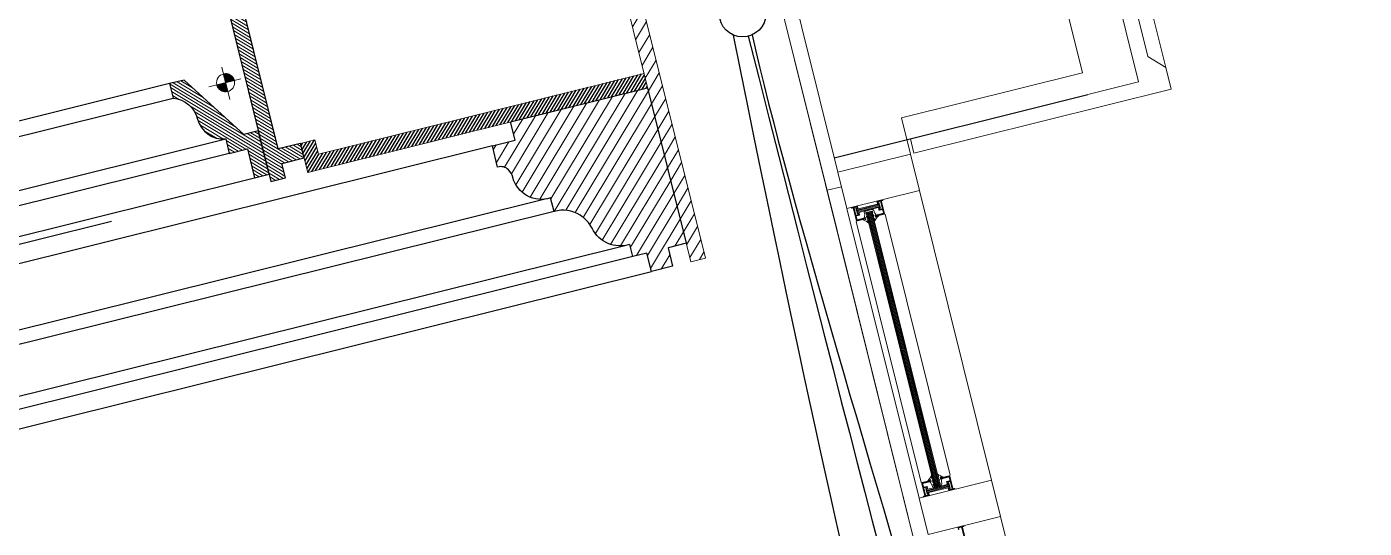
# Model space of a CAD drawing. Header units: inches. Extents: x 122939 to 389145, y 29603 to 574065.
# Drawn here: x 328518 to 330309, y 505718 to 506390 of the extents above; entities that cross this region are included whole.
import ezdxf

# ---------------------------------------------------------------- set-up
doc = ezdxf.new("R2010")
doc.units = ezdxf.units.IN
doc.header["$MEASUREMENT"] = 0
for name, color, linetype, lineweight in [('1st floor$0$A-FLOR-HRAL', 4, 'Continuous', 18), ('A-FLOR-SLAB', 7, 'Continuous', 40), ('A-FLOR-TIL1', 6, 'Continuous', 18), ('A-GLAZ', 134, 'Continuous', 18), ('A-RNDR-ALUM', 1, 'Continuous', 9), ('A-RNDR-CONC', 2, 'Continuous', 18), ('A-RNDR-PLST', 1, 'Continuous', 9), ('A-RNDR-PT36', 253, 'Continuous', 20), ('A-WALL-STON', 4, 'Continuous', 18), ('GRC', 41, 'Continuous', 0), ('GRC Hatch', 253, 'Continuous', 0)]:
    doc.layers.add(name, color=color, linetype=linetype, lineweight=lineweight)
for name, color, linetype in [('8', 8, 'Continuous'), ('A-WALL', 7, 'Continuous'), ('gypsum', 31, 'Continuous')]:
    doc.layers.add(name, color=color, linetype=linetype)

# ---------------------------------------------------------------- blocks, each defined once
blk = doc.blocks.new('half')
at = {"layer": 'GRC Hatch', "lineweight": 0, "ltscale": 5}
h = blk.add_hatch(dxfattribs=at)
h.set_pattern_fill('ANSI31', color=256, scale=30.00000000000001)
h.set_pattern_definition([(135, (111029.2882307031, -5.820766091346741e-11), (2.651650429449549, 2.651650429449553), [])])
h.paths.add_polyline_path([(60616.9776558344, 11176.45348227199), (60616.9776558344, 11196.45348227205), (60586.21424482542, 11196.45348227193), (60586.21424482542, 11466.45348227205), (60566.21424482536, 11466.45348227205), (60566.21424482542, 11156.45348227205), (60586.21424482536, 11156.45348227193), (60586.21424482542, 11176.45348227205)])
edge = h.paths.add_edge_path()
edge.add_line((60466.21424482542, 11316.45348227199), (60466.21424482542, 11296.45348227199))
edge.add_arc((60453.69515682996, 11261.08270513627), 37.52092002368126, 0.5661990946921946, 70.50915648577922, ccw=False)
edge.add_arc((60527.02056506777, 11261.7874710543), 35.80787787709507, 180.5344194091436, 260.6681698821923)
edge.add_line((60521.21424482536, 11226.45348227135), (60521.21424482531, 11206.45348227193))
edge.add_line((60521.21424482547, 11206.45348227205), (60546.2142448255, 11206.45348227205))
edge.add_line((60546.21424482542, 11206.45348227205), (60546.21424482542, 11166.45348227228))
edge.add_line((60546.21424482536, 11166.45348227216), (60566.21424482536, 11166.45348227192))
edge.add_line((60566.21424482536, 11166.45348227193), (60566.21424482536, 11226.45348227112))
edge.add_line((60566.21424482547, 11226.45348227123), (60546.21424482547, 11226.45348227146))
edge.add_line((60546.21424482542, 11226.45348227135), (60486.21424482542, 11316.4534822717))
edge.add_line((60486.2142448253, 11316.45348227181), (60466.2142448253, 11316.45348227205))
at = {"layer": 'gypsum', "ltscale": 5, "elevation": 1.2598110122e-06}
blk.add_lwpolyline([(60616.9776558344, 11176.45348227199), (60616.9776558344, 11196.45348227205), (60586.21424482542, 11196.45348227193), (60586.21424482542, 11466.45348227205), (60566.21424482536, 11466.45348227205), (60566.21424482542, 11156.45348227205), (60586.21424482536, 11156.45348227193), (60586.21424482542, 11176.45348227205), (60616.9776558344, 11176.45348227199)], dxfattribs=at)
blk.add_lwpolyline([(60466.21424482542, 11316.45348227199), (60466.21424482542, 11296.45348227205, -0.3150251714978598), (60491.21424482169, 11261.45348227496, 0.3646312828489309), (60521.21424482536, 11226.45348227135), (60521.21424482547, 11206.45348227205), (60546.21424482542, 11206.45348227205), (60546.21424482536, 11166.45348227216), (60566.21424482536, 11166.45348227193), (60566.21424482547, 11226.45348227123), (60546.21424482542, 11226.45348227135), (60486.2142448253, 11316.45348227181)], format="xyb", close=True, dxfattribs=at)
blk = doc.blocks.new('light')
at = {"layer": '1st floor$0$A-FLOR-HRAL'}
h = blk.add_hatch(dxfattribs=at)
h.set_pattern_fill('ANSI31', color=256, style=0)
h.set_pattern_definition([(45, (3.667440446733962, 0), (-0.0883883476483184, 0.0883883476483185), [])])
h.paths.add_polyline_path([(50492.27574403631, 1889.624619793962), (50492.27574403636, 1901.725888192479, 0.4142135623730951), (50480.17447563785, 1889.62461979402)])
h.paths.add_polyline_path([(50492.27574403631, 1877.523351395444, 0.4142135623730951), (50504.37701243482, 1889.624619793962), (50492.27574403631, 1889.624619793962)])
for p, q in [((50492.27574403636, 1866.364929814939), (50492.27574403631, 1911.081532535434)), ((50471.25148981024, 1889.624619793962), (50515.4788235125, 1889.62461979402))]:
    blk.add_line(p, q, dxfattribs=at)
blk.add_circle((50492.27574403631, 1889.624619793962), 12.10126839851727, dxfattribs=at)
blk = doc.blocks.new('CEIL001')
at = {"layer": '8'}
h = blk.add_hatch(dxfattribs=at)
h.set_pattern_fill('ANSI31', color=256, scale=29.99999999999999, angle=-6.361109362927034e-15, style=0)
h.set_pattern_definition([(45.00000000000001, (-50225.4063102018, -10452.20948779141), (-2.651650429449549, 2.651650429449554), [])])
h.paths.add_polyline_path([(6320.082758640288, -310.0000116989831), (6320.082758640463, -330.0000116989831), (5850.928928272915, -330.0000116984593), (5850.928928272915, -290.0000116984593), (5870.928928273031, -290.0000116988667), (5870.928928273031, -310.0000116989249)])
at = {"layer": 'GRC Hatch'}
h = blk.add_hatch(dxfattribs=at)
h.set_pattern_fill('ANSI31', color=256, scale=100, angle=-13.9714232829857)
h.set_pattern_definition([(44.99999999999999, (-93499.42607684713, -30431.66796127113), (-8.838834764831843, 8.838834764831848), [])])
h.paths.add_polyline_path([(6320.082758639997, -570.0000122805359), (6320.082758643548, -170.0000122804195), (6540.08275863959, -170.0000122804195), (6540.082758639765, -190.0000122805359), (6340.08275864023, -190.0000122803031), (6340.082758640288, -570.0000122805359)])
h = blk.add_hatch(dxfattribs=at)
h.set_pattern_fill('ANSI31', color=256, scale=99.99999999999996, angle=-13.9714232829857)
h.set_pattern_definition([(44.99999999999999, (-93499.42607684713, -30431.66796127113), (-8.83883476483184, 8.838834764831844), [])])
edge = h.paths.add_edge_path()
edge.add_line((6130.971027457213, -355.2656353509519), (6130.971027457208, -330.0000122807922))
edge.add_line((6130.971027457272, -330.0000122807687), (6320.082758640622, -330.0000122807591))
edge.add_line((6320.08275864023, -330.0000122807687), (6320.082758640171, -544.5558778724472))
edge.add_line((6320.082758640463, -544.5558778723353), (6294.817135570332, -544.555877872468))
edge.add_line((6294.817135570454, -544.5558778725681), (6294.817135570456, -570.0000122808538))
edge.add_line((6294.817135570222, -570.0000122805359), (6265.592356914054, -570.0000122804768))
edge.add_line((6265.592356914247, -570.0000122808851), (6265.592356914242, -544.4291226674019))
edge.add_line((6265.592356913898, -544.4291226671776), (6246.347194057585, -544.4291226672119))
edge.add_line((6246.347194058239, -544.4291226674686), (6246.460257787083, -527.8009295299462))
edge.add_arc((6243.85149434465, -485.6040431886795), 42.27745100630982, 192.2156514328694, 273.5377287136627, ccw=False)
edge.add_arc((6155.67695941322, -506.453241612995), 48.34277912118122, 14.25477234574264, 42.8437341161806)
edge.add_arc((6159.988513028307, -503.5241914556827), 43.19686264071839, 43.8840101508087, 92.05516853322047)
edge.add_line((6158.439397232374, -460.3551147658727), (6158.330774507214, -441.6729229204424))
edge.add_arc((6155.565606552467, -401.9954820828279), 39.77367804540344, 180.8074337642408, 273.98656516555576, ccw=False)
edge.add_arc((6092.771024640591, -402.8047541367705), 23.02619725845581, 0.6190602264999425, 29.75751685787327)
edge.add_arc((6100.226467325236, -399.301639835583), 14.8298319246997, 32.30517389911811, 92.87040096121709)
edge.add_line((6099.483833917533, -384.4904140075087), (6099.483833917521, -355.2656353513838))
edge.add_line((6099.483833917533, -355.2656353511848), (6130.971027457184, -355.2656353511927))
at = {"layer": 'GRC', "elevation": 9.71364715927915e-07}
blk.add_lwpolyline([(6320.082758639997, -570.0000122805359), (6320.082758643548, -170.0000122804195), (6540.08275863959, -170.0000122804195), (6540.082758639765, -190.0000122805359), (6340.08275864023, -190.0000122803031), (6340.082758640288, -570.0000122805359)], close=True, dxfattribs=at)
at = {"layer": 'GRC', "elevation": 9.728048925491842e-07}
blk.add_lwpolyline([(6320.082758640463, -330.0000116989831), (5850.928928272915, -330.0000116988085), (5850.928928272973, -290.0000116987503), (5870.928928273031, -290.0000116988667), (5870.928928273031, -310.0000116989249), (6320.082758640288, -310.0000116989831)], dxfattribs=at)
at = {"layer": 'gypsum', "elevation": 9.728048925491842e-07}
blk.add_lwpolyline([(6130.971027457213, -355.2656353509519), (6130.971027457272, -330.0000122807687), (6320.08275864023, -330.0000122807687), (6320.082758640463, -544.5558778723353), (6294.817135570454, -544.5558778725681), (6294.817135570222, -570.0000122805359), (6265.592356914247, -570.0000122808851), (6265.592356913898, -544.4291226671776), (6246.347194058239, -544.4291226674686), (6246.460257786734, -527.8009295298252, -0.3705169008587136), (6202.53128386999, -494.5496046529151, 0.1253939634110558), (6191.122418301296, -473.5800954695442, 0.2133372465863159), (6158.439397232374, -460.3551147658727), (6158.330774506787, -441.6729229204357, -0.4305600987388585), (6115.795877870172, -402.5559692233219, 0.127830023496442), (6112.760842611606, -391.3761523989961, 0.2705942841741583), (6099.483833917533, -384.4904140075087), (6099.483833917533, -355.2656353511848)], format="xyb", close=True, dxfattribs=at)
blk.add_blockref('half', (-54766.0487275616, -11486.45348227036, -1.259811012403371e-06))
at = {"layer": 'A-FLOR-TIL1', "xscale": -0.9999999999999994, "rotation": 359.9999999999983}
blk.add_blockref('light', (56265.52968146279, -2076.475453408784, 5.839099065596629e-06), dxfattribs=at)
blk = doc.blocks.new('sec ciur')
at = {"layer": '8'}
blk.add_circle((1.736585967533756, -108.8015525048831, 2.288954332357982e-05), 31.24782316433267, dxfattribs=at)
for points, knots in [([(-17.32255293591879, -133.5639368155971, 2.289047289487974e-05), (-64.37344650056912, -1164.425118909392, 2.292919875267977e-05), (60.39826410682872, -2221.31414069637, 2.298466098702334e-05), (-111.1499501655344, -2339.864786876191, 2.162671394550543e-05), (-75.03343130991561, -3203.2750986584, 2.240870311014218e-05)], [364.3751048704897, 364.3751048704897, 364.3751048704897, 364.3751048704897, 944.5259550131184, 3110.31382546021, 3110.31382546021, 3110.31382546021, 3110.31382546021]), ([(1.856086771411356, -140.0491471653222, 2.289052731637982e-05), (6.664027114689816, -1367.070446489495, 2.292920972047979e-05), (75.86920769797871, -2377.409514449537, 2.298473959385814e-05), (-34.09848121058894, -2247.301838280284, 2.161623412048549e-05), (-25.96492531115655, -3203.275098657061, 2.242029025453958e-05)], [364.6469562146419, 364.6469562146419, 364.6469562146419, 364.6469562146419, 944.5259550131184, 3120.888390920752, 3120.888390920752, 3120.888390920752, 3120.888390920752]), ([(7.172824973065872, -139.5728663862101, 2.289354979097963e-05), (2.595465994207188, -374.6237327778363, 2.292978550067978e-05), (84.28556850546738, -1831.419381409534, 2.296746677779701e-05), (59.37311759655131, -2767.518135040824, 2.211191353417366e-05), (43.38258401822532, -3203.275098655373, 2.212677466498073e-05)], [380.0385463844473, 380.0385463844473, 380.0385463844473, 380.0385463844473, 944.5259550131184, 2562.967604305761, 2562.967604305761, 2562.967604305761, 2562.967604305761])]:
    blk.add_open_spline(points, degree=3, knots=knots, dxfattribs=at)
blk = doc.blocks.new('GLAZ-2')
at = {"layer": 'A-GLAZ'}
for p, q in [((-26.27995439694496, 2838.465835913783, 0.003409208164080689), (-26.27995596569963, 2458.534198798123, 0.003409208164080689)), ((-24.9452864274499, 2838.465835904353, 0.003409208164080689), (-24.94528799620457, 2458.534198807727, 0.003409208164080689)), ((-23.61061846493976, 2838.465835894749, 0.003409208164080689), (-23.61062003386905, 2458.534198817215, 0.003409208164080689)), ((-22.27595049492083, 2838.465835885087, 0.003409208164080689), (-22.27595206373371, 2458.534198826936, 0.003409208164080689)), ((-20.94128252536757, 2838.465835875715, 0.003409208164080689), (-20.94128409423865, 2458.534198836482, 0.003409208164080689)), ((-19.60661456291564, 2838.465835866169, 0.003409208164080689), (-19.6066161316121, 2458.534198846086, 0.003409208164080689)), ((-18.27194659272209, 2838.465835856507, 0.003409208164080689), (-18.27194811101072, 2458.534198855574, 0.003409208164080689))]:
    blk.add_line(p, q, dxfattribs=at)
at = {"layer": 'A-RNDR-ALUM'}
for p, q in [((-49.98927482002182, 2450.000019664294), (-49.98927179473685, 2850.000015036145, 0.003409208164084662)), ((49.98927492112853, 2450.000019664352), (49.98927813547198, 2850.022322115663, 0.003409332674405691)), ((-38.16279002511874, 2847.37894141319, 0.003409457184726719), (-37.49545604368905, 2847.378941408359, 0.003409457184726719)), ((-38.16279008227866, 2839.370933579863, 0.003409457184726719), (-38.16279002511874, 2847.37894141319, 0.003409457184726719)), ((-38.16279002506053, 2847.378941411967, 0.003409457184726719), (-37.49545604368905, 2847.378941407136, 0.003409457184726719)), ((-38.16279008233687, 2839.370933578699, 0.003409457184726719), (-38.16279002506053, 2847.378941411967, 0.003409457184726719)), ((-38.16279008227866, 2839.370933579863, 0.003409457184726719), (-37.49545610096538, 2839.37093357509, 0.003409457184726719)), ((-38.16279008233687, 2839.370933578699, 0.003409457184726719), (-37.49545610096538, 2839.370933573984, 0.003409457184726719)), ((-37.49545610096538, 2839.37093357509, 0.003409457184726719), (-37.49545604368905, 2847.378941408359, 0.003409457184726719)), ((-37.49545610096538, 2839.370933573984, 0.003409457184726719), (-37.49545604368905, 2847.378941407136, 0.003409457184726719)), ((-37.49545605567982, 2845.710606468667, 0.003409457184726719), (-7.056443175533786, 2845.710606251145, 0.003409457184726719)), ((-37.49545605573803, 2845.710606469598, 0.003409457184726719), (-7.056443175708409, 2845.710606251669, 0.003409457184726719)), ((-37.49545606400352, 2844.542771966138, 0.003409457184726719), (-7.05644318391569, 2844.542771747801, 0.003409457184726719)), ((-37.49545606394531, 2844.542771965149, 0.003409457184726719), (-7.056443184032105, 2844.542771747685, 0.003409457184726719)), ((-37.49545607244363, 2843.37493752077, 0.003409457184726719), (-7.056443192297593, 2843.374937302899, 0.003409457184726719)), ((-37.49545607226901, 2843.374937519664, 0.003409457184726719), (-7.056443192181177, 2843.374937301152, 0.003409457184726719)), ((-37.49545608070912, 2842.207103017252, 0.003409457184726719), (-7.056443200679496, 2842.207102798973, 0.003409457184726719)), ((-37.49545608076733, 2842.207103016088, 0.003409457184726719), (-7.056443200621288, 2842.207102797925, 0.003409457184726719)), ((-37.49545608897461, 2841.039268571825, 0.003409457184726719), (-7.056443208944984, 2841.039268354478, 0.003409457184726719)), ((-37.49545608897461, 2841.039268570545, 0.003409457184726719), (-7.056443209061399, 2841.039268353255, 0.003409457184726719)), ((-36.0170524045825, 2847.378941397823, 0.003409457184726719), (-35.34971841593506, 2847.378941393108, 0.003409457184726719)), ((-36.01705240475712, 2847.378941396601, 0.003409457184726719), (-35.34971841599327, 2847.378941391944, 0.003409457184726719)), ((-36.01705246185884, 2839.370933564554, 0.003409457184726719), (-35.34971847315319, 2839.37093355984, 0.003409457184726719)), ((-36.01705246203346, 2839.370933563332, 0.003409457184726719), (-35.34971847332781, 2839.370933558559, 0.003409457184726719)), ((-6.389109174837358, 2847.378941186005, 0.003409457184726719), (-7.056443163601216, 2847.37894119072, 0.003409457184726719)), ((-7.056443220819347, 2839.370933357568, 0.003409457184726719), (-7.056443163601216, 2847.37894119072, 0.003409457184726719)), ((-6.389109174953774, 2847.378941184666, 0.003409457184726719), (-7.056443163659424, 2847.37894118944, 0.003409457184726719)), ((-7.056443220935762, 2839.370933356113, 0.003409457184726719), (-7.056443163659424, 2847.37894118944, 0.003409457184726719)), ((-6.389109232113697, 2839.370933352562, 0.003409457184726719), (-7.056443220819347, 2839.370933357568, 0.003409457184726719)), ((-6.389109232055489, 2839.370933351398, 0.003409457184726719), (-7.056443220935762, 2839.370933356113, 0.003409457184726719)), ((-6.389109232113697, 2839.370933352562, 0.003409457184726719), (-6.389109174837358, 2847.378941186005, 0.003409457184726719)), ((-6.389109232055489, 2839.370933351398, 0.003409457184726719), (-6.389109174953774, 2847.378941184666, 0.003409457184726719)), ((-38.16279008216225, 2460.629101121565, 0.003409457184726719), (-37.49545610073255, 2460.629101126397, 0.003409457184726719)), ((-38.16279008216225, 2460.629101121565, 0.003409457184726719), (-38.16279002488591, 2452.621093288413, 0.003409457184726719)), ((-38.16279008222045, 2460.629101122788, 0.003409457184726719), (-37.49545610084897, 2460.629101127677, 0.003409457184726719)), ((-38.16279008222045, 2460.629101122788, 0.003409457184726719), (-38.16279002488591, 2452.621093289461, 0.003409457184726719)), ((-37.49545610073255, 2460.629101126397, 0.003409457184726719), (-37.49545604345622, 2452.62109329307, 0.003409457184726719)), ((-37.49545610084897, 2460.629101127677, 0.003409457184726719), (-37.49545604357263, 2452.621093294118, 0.003409457184726719)), ((-37.4954560889164, 2458.960766129603, 0.003409457184726719), (-7.056443208944984, 2458.960766346951, 0.003409457184726719)), ((-37.49545608885819, 2458.960766131, 0.003409457184726719), (-7.056443208828568, 2458.960766348231, 0.003409457184726719)), ((-37.49545608065091, 2457.792931684235, 0.003409457184726719), (-7.056443200563081, 2457.792931902455, 0.003409457184726719)), ((-37.4954560805345, 2457.792931685224, 0.003409457184726719), (-7.056443200446665, 2457.792931903561, 0.003409457184726719)), ((-37.49545607232722, 2456.625097180717, 0.003409457184726719), (-7.05644319212297, 2456.625097398472, 0.003409457184726719)), ((-37.49545607215259, 2456.625097181706, 0.003409457184726719), (-7.056443192064762, 2456.625097400392, 0.003409457184726719)), ((-37.4954560638871, 2455.457262735232, 0.003409457184726719), (-7.056443183741067, 2455.457262953627, 0.003409457184726719)), ((-37.4954560638289, 2455.457262736338, 0.003409457184726719), (-7.05644318391569, 2455.457262953743, 0.003409457184726719)), ((-37.4954560555052, 2454.28942823282, 0.003409457184726719), (-7.056443175359163, 2454.289428450284, 0.003409457184726719)), ((-37.49545605544699, 2454.289428231888, 0.003409457184726719), (-7.056443175533786, 2454.289428449876, 0.003409457184726719)), ((-36.01705246180063, 2460.629101136816, 0.003409457184726719), (-35.34971847297857, 2460.629101141705, 0.003409457184726719)), ((-36.01705246197525, 2460.629101138155, 0.003409457184726719), (-35.3497184732114, 2460.629101142753, 0.003409457184726719)), ((-6.389109231997281, 2460.629101348983, 0.003409457184726719), (-7.056443220702931, 2460.629101343977, 0.003409457184726719)), ((-7.056443220702931, 2460.629101343977, 0.003409457184726719), (-7.056443163484801, 2452.621093510708, 0.003409457184726719)), ((-6.389109231997281, 2460.629101349914, 0.003409457184726719), (-7.056443220761139, 2460.629101345316, 0.003409457184726719)), ((-7.056443220761139, 2460.629101345316, 0.003409457184726719), (-7.056443163543008, 2452.621093511989, 0.003409457184726719)), ((-6.389109231997281, 2460.629101348983, 0.003409457184726719), (-6.389109174837358, 2452.621093515481, 0.003409457184726719)), ((-6.389109231997281, 2460.629101349914, 0.003409457184726719), (-6.389109174720943, 2452.62109351682, 0.003409457184726719)), ((-38.16279002488591, 2452.621093288413, 0.003409457184726719), (-37.49545604345622, 2452.62109329307, 0.003409457184726719)), ((-38.16279002488591, 2452.621093289461, 0.003409457184726719), (-37.49545604357263, 2452.621093294118, 0.003409457184726719)), ((-36.01705240440788, 2452.621093303489, 0.003409457184726719), (-35.34971841576044, 2452.621093308262, 0.003409457184726719)), ((-36.0170524045825, 2452.621093304944, 0.003409457184726719), (-35.34971841581864, 2452.621093309601, 0.003409457184726719)), ((-6.389109174837358, 2452.621093515481, 0.003409457184726719), (-7.056443163484801, 2452.621093510708, 0.003409457184726719)), ((-6.389109174720943, 2452.62109351682, 0.003409457184726719), (-7.056443163543008, 2452.621093511989, 0.003409457184726719)), ((49.98927813657792, 2400.000034705154), (49.98927813663613, 499.999965291121, -0.0007183538722637486))]:
    blk.add_line(p, q, dxfattribs=at)
for points in [[(-49.98927482025465, 2850.000015037076), (49.98927492101211, 2850.000015037251), (49.9892748692655, 2899.999999996333), (-49.98927487194305, 2899.999999996275)], [(-49.98927482002182, 2450.000019664294), (49.98927492112853, 2450.000019664352), (49.98927486938192, 2400.000034705154), (-49.98927487188485, 2400.000034705212)]]:
    blk.add_lwpolyline(points, close=True, dxfattribs=at)
for points, const_width, elevation in [([(-43.69363500073086, 2848.617584706109, -0.4142135623730951), (-44.16410545568215, 2849.088055167929)], 0.9275942368101441, 0.003409457184726719), ([(-43.69363500049803, 2848.617584704945, -0.4142135623730951), (-44.16410545556573, 2849.088055166707)], 0.9275942368101441, 0.003409457184726719), ([(-0.7173264753073454, 2848.600784982496, 0.4142135623730949), (-0.2468560139532201, 2849.071255437681)], 0.9275942368101441, 0.003409457184726719), ([(-0.7173264753073454, 2848.60078498139, 0.4142135623730949), (-0.2468560138368048, 2849.071255436458)], 0.9275942368101441, 0.003409457184726719), ([(-43.69363500049803, 2451.382449995261, 0.4142135623730951), (-44.16410545550752, 2450.911979533616)], 0.9275942368101441, 0.003409457184726719), ([(-43.69363500038162, 2451.382449996483, 0.4142135623730951), (-44.16410545550752, 2450.911979534721)], 0.9275942368101441, 0.003409457184726719), ([(-0.7173264751327224, 2451.399249718932, -0.4142135623730949), (-0.2468560138950124, 2450.928779263806)], 0.9275942368101441, 0.003409457184726719), ([(-0.7173264750745147, 2451.399249719921, -0.4142135623730949), (-0.2468560137203895, 2450.928779264854)], 0.9275942368101441, 0.003409457184726719), ([(-0.7173264750163071, 2398.849595604581, 0.4142135623730949), (-0.2468560137203895, 2399.320066059765)], 0.927594236810144, 0.004127979850332672), ([(-0.7173264749580994, 2398.849595603475, 0.4142135623730949), (-0.2468560138368048, 2399.320066058659)], 0.927594236810144, 0.004127979850332672)]:
    blk.add_lwpolyline(points, format="xyb", dxfattribs=dict(at, const_width=const_width, elevation=elevation))
at = {"layer": 'A-RNDR-ALUM', "elevation": 2.490206460308009e-07}
for points in [[(-14.00100916728843, 2832.390093644266), (-15.602610726899, 2832.390093655849), (-15.60261074767914, 2829.469848537818, -0.0155525880924592), (-14.7753579117707, 2829.987691309769), (-11.59860684425803, 2829.987691287126, 0.1043043731108854), (-18.27194672072073, 2823.879049506621), (-18.27194670238532, 2826.459066748153, -0.0160355215991069), (-17.6046127139125, 2827.212203640898), (-17.60461270512315, 2828.458716511959), (-18.27194668329321, 2829.126050500141), (-18.27194666303694, 2831.957308809622), (-17.60461268475046, 2831.289974821208), (-17.60461266775383, 2833.663921582105), (-18.27194664604031, 2834.331255569705), (-18.27194662572583, 2837.162513879593), (-17.60461264773039, 2836.495179891237), (-17.60461261693854, 2837.798501859943, 0.4142135623730942), (-18.27194659505039, 2838.465835847775), (-26.27995439514052, 2838.465835905168, 0.4142135623730959), (-26.94728838303126, 2837.798501926824), (-26.94728841364849, 2836.495179958234), (-26.27995442593237, 2837.16251393687), (-26.27995444601402, 2834.331255626981), (-26.94728843413759, 2833.663921648869), (-26.94728845107602, 2831.289974888263), (-26.27995446306886, 2831.957308867073), (-26.27995448338334, 2829.126050557476), (-26.94728847115766, 2828.458716578665), (-26.94728848023806, 2827.212203707546, -0.0160355215991069), (-26.27995450230082, 2826.459066805255), (-26.27995452098548, 2823.879049563955, 0.1043043731108854), (-32.95329431019491, 2829.987691439979), (-29.77654324326431, 2829.987691417104, -0.0155525880924592), (-28.94929041410796, 2829.469848633278), (-28.94929039332783, 2832.390093751193), (-30.5508919529384, 2832.39009376266, 0.0216463737862068), (-28.94929036812391, 2835.918718338478), (-28.94929033319931, 2837.798501941259, -0.4142135623730379), (-26.27995438076323, 2840.467837855336), (-18.27194658073131, 2840.467837798118, -0.4142135623730357), (-15.60261066677049, 2837.798501845624), (-15.60261070163688, 2835.918718243076, 0.021646373786206)], [(-14.0010091670556, 2467.609941057162), (-15.60261072684079, 2467.609941045695), (-15.60261074767914, 2470.530186163553, 0.0155525880924592), (-14.77535791171249, 2470.012343391601), (-11.59860684408341, 2470.012343414244, -0.1043043731108854), (-18.27194672072073, 2476.120985194808), (-18.27194670215249, 2473.540967953391, 0.0160355215991069), (-17.60461271385429, 2472.787831060647), (-17.60461270494852, 2471.541318189527), (-18.27194668317679, 2470.873984201229), (-18.27194666297873, 2468.042725891923), (-17.60461268469226, 2468.710059880104), (-17.60461266775383, 2466.33611311944), (-18.27194664604031, 2465.668779131724), (-18.27194662555121, 2462.837520821835), (-17.60461264749756, 2463.504854810133), (-17.60461261676392, 2462.201532841544, -0.4142135623730942), (-18.27194659493398, 2461.534198853595), (-26.27995439502411, 2461.534198796377, -0.4142135623730959), (-26.94728838291485, 2462.201532774721), (-26.94728841364849, 2463.504854743311), (-26.27995442581596, 2462.837520764617), (-26.27995444601402, 2465.668779074447), (-26.94728843402117, 2466.336113052559), (-26.9472884509596, 2468.710059813282), (-26.27995446301065, 2468.042725834355), (-26.27995448326692, 2470.873984143895), (-26.94728847115766, 2471.541318122647), (-26.94728848023806, 2472.787830993824, 0.0160355215991069), (-26.27995450224262, 2473.540967896173), (-26.27995452086907, 2476.120985137473, -0.1043043731108854), (-32.9532943101367, 2470.012343261449), (-29.77654324297328, 2470.012343284267, 0.0155525880924592), (-28.94929041393334, 2470.530186068034), (-28.949290393095, 2467.609940950235), (-30.55089195282198, 2467.609940938826, -0.0216463737862068), (-28.9492903680075, 2464.081316362834), (-28.94929033314111, 2462.201532760111, 0.4142135623730379), (-26.27995438064681, 2459.532196846034), (-18.2719465806731, 2459.532196903427, 0.4142135623730357), (-15.60261066653766, 2462.201532855746), (-15.60261070134584, 2464.081316458469, -0.021646373786206)]]:
    blk.add_lwpolyline(points, format="xyb", close=True, dxfattribs=at)
at = {"layer": 'A-RNDR-ALUM'}
for points in [[(-44.62790256366134, 2850.022322763689, 0.003409457184726719), (-44.62790257041343, 2849.088055172353, 0.003409457184726719), (-42.22550022701034, 2850.022322746401, 0.003409457184726719), (-43.69363499374595, 2849.088055165776, 0.003409457184726719)], [(-44.62790256371954, 2850.022322762292, 0.003409457184726719), (-44.62790257035522, 2849.088055171072, 0.003409457184726719), (-42.22550022701034, 2850.022322745237, 0.003409457184726719), (-43.69363499374595, 2849.088055164495, 0.003409457184726719)], [(-42.22550022701034, 2850.022322746401, 0.003409457184726719), (-43.69363499374595, 2849.088055165776, 0.003409457184726719), (-42.22550024057273, 2848.153787564021, 0.003409457184726719), (-43.69363500049803, 2848.15378757444, 0.003409457184726719)], [(-42.22550022701034, 2850.022322745237, 0.003409457184726719), (-43.69363499374595, 2849.088055164495, 0.003409457184726719), (-42.22550024039811, 2848.153787562624, 0.003409457184726719), (-43.69363500043983, 2848.15378757345, 0.003409457184726719)], [(-36.88682837545639, 2848.153787525895, 0.003409457184726719), (-35.01829320867546, 2850.022322694946, 0.003409457184726719), (-39.82309790328145, 2848.153787546849, 0.003409457184726719), (-39.82309788989369, 2850.022322729288, 0.003409457184726719)], [(-36.88682837545639, 2848.153787524556, 0.003409457184726719), (-35.01829320861725, 2850.022322693607, 0.003409457184726719), (-39.82309790328145, 2848.153787545569, 0.003409457184726719), (-39.82309788983548, 2850.022322728066, 0.003409457184726719)], [(-36.886828390765, 2846.018318820628, 0.003409457184726719), (-35.01829323719721, 2846.018318807241, 0.003409457184726719), (-36.88682837545639, 2848.153787525895, 0.003409457184726719), (-35.01829320867546, 2850.022322694946, 0.003409457184726719)], [(-36.8868283907068, 2846.018318819639, 0.003409457184726719), (-35.01829323725542, 2846.018318806251, 0.003409457184726719), (-36.88682837545639, 2848.153787524556, 0.003409457184726719), (-35.01829320861725, 2850.022322693607, 0.003409457184726719)], [(-7.524133105936926, 2848.153787315765, 0.003409457184726719), (-9.392668245942332, 2850.022322511533, 0.003409457184726719), (-4.587863585562445, 2848.153787294868, 0.003409457184726719), (-4.587863572058268, 2850.022322477191, 0.003409457184726719)], [(-7.524133121245541, 2846.018318610557, 0.003409457184726719), (-9.392668274405878, 2846.018318624003, 0.003409457184726719), (-7.524133105936926, 2848.153787315765, 0.003409457184726719), (-9.392668245942332, 2850.022322511533, 0.003409457184726719)], [(-7.524133121245541, 2846.018318609626, 0.003409457184726719), (-9.39266827434767, 2846.018318622839, 0.003409457184726719), (-7.524133105820511, 2848.153787314543, 0.003409457184726719), (-9.392668245767709, 2850.022322510311, 0.003409457184726719)], [(-7.524133105820511, 2848.153787314543, 0.003409457184726719), (-9.392668245767709, 2850.022322510311, 0.003409457184726719), (-4.587863585504238, 2848.153787293355, 0.003409457184726719), (-4.587863572058268, 2850.022322476027, 0.003409457184726719)], [(-2.185461227782071, 2850.022322459961, 0.003409457184726719), (-0.7173264738521539, 2849.088054858206, 0.003409457184726719), (-2.185461241169833, 2848.153787277639, 0.003409457184726719), (-0.7173264806624502, 2848.153787266987, 0.003409457184726719)], [(0.2169411089271307, 2850.022322442848, 0.003409457184726719), (0.216941102175042, 2849.088054851571, 0.003409457184726719), (-2.185461227782071, 2850.022322459961, 0.003409457184726719), (-0.7173264738521539, 2849.088054858206, 0.003409457184726719)], [(-2.185461227782071, 2850.022322458681, 0.003409457184726719), (-0.7173264739685692, 2849.088054856984, 0.003409457184726719), (-2.185461241111625, 2848.153787276184, 0.003409457184726719), (-0.7173264806624502, 2848.153787265823, 0.003409457184726719)], [(0.2169411088107154, 2850.022322441509, 0.003409457184726719), (0.2169411020586267, 2849.088054850406, 0.003409457184726719), (-2.185461227782071, 2850.022322458681, 0.003409457184726719), (-0.7173264739685692, 2849.088054856984, 0.003409457184726719)], [(-40.64862655557226, 2832.389505419473, 0.003409208164080689), (-40.648626564187, 2831.188304247335, 0.003409208164080689), (-29.91912161023356, 2832.389505342755, 0.003409208164080689), (-29.9191216189065, 2831.188304170559, 0.003409208164080689)], [(-40.64862655545585, 2832.389505418425, 0.003409208164080689), (-40.64862656407058, 2831.188304246345, 0.003409208164080689), (-29.91912161029177, 2832.389505341416, 0.003409208164080689), (-29.91912161884829, 2831.188304169453, 0.003409208164080689)], [(-40.64862656407058, 2831.188892668753, 0.003409208164080689), (-40.64862657285994, 2829.987691496499, 0.003409208164080689), (-29.91912161884829, 2831.188892591803, 0.003409208164080689), (-29.91912162752124, 2829.987691419781, 0.003409208164080689)], [(-40.64862656412879, 2831.188892667415, 0.003409208164080689), (-40.64862657274352, 2829.987691495393, 0.003409208164080689), (-29.9191216189065, 2831.188892590639, 0.003409208164080689), (-29.91912162746303, 2829.987691418617, 0.003409208164080689)], [(-39.82309798529604, 2836.675643045863, 0.003409457184726719), (-39.82309797179187, 2838.544178228301, 0.003409457184726719), (-35.01829330407782, 2836.675643011462, 0.003409457184726719), (-36.88682844408322, 2838.544178207347, 0.003409457184726719)], [(-39.82309798529604, 2836.675643044757, 0.003409457184726719), (-39.82309797196649, 2838.544178227137, 0.003409457184726719), (-35.01829330401961, 2836.675643010356, 0.003409457184726719), (-36.88682844414143, 2838.544178206124, 0.003409457184726719)], [(-36.88682842877461, 2840.67964691238, 0.003409457184726719), (-35.01829327526502, 2840.679646899051, 0.003409457184726719), (-36.88682844408322, 2838.544178207347, 0.003409457184726719), (-35.01829330407782, 2836.675643011462, 0.003409457184726719)], [(-36.88682842877461, 2840.679646911158, 0.003409457184726719), (-35.01829327538144, 2840.679646897945, 0.003409457184726719), (-36.88682844414143, 2838.544178206124, 0.003409457184726719), (-35.01829330401961, 2836.675643010356, 0.003409457184726719)], [(-4.320930958259851, 2832.389505159634, 0.003409208164080689), (-4.320930966991, 2831.188303987496, 0.003409208164080689), (-15.05043590412242, 2832.389505236351, 0.003409208164080689), (-15.05043591279536, 2831.188304064272, 0.003409208164080689)], [(-4.320930958143435, 2832.38950515847, 0.003409208164080689), (-4.320930966758169, 2831.188303986506, 0.003409208164080689), (-15.05043590412242, 2832.389505235129, 0.003409208164080689), (-15.05043591291178, 2831.188304063107, 0.003409208164080689)], [(-4.320930966874585, 2831.188892408682, 0.003409208164080689), (-4.320930975431111, 2829.98769123666, 0.003409208164080689), (-15.05043591279536, 2831.188892485516, 0.003409208164080689), (-15.05043592129368, 2829.987691313378, 0.003409208164080689)], [(-4.320930966874585, 2831.188892407634, 0.003409208164080689), (-4.320930975431111, 2829.987691235379, 0.003409208164080689), (-15.05043591285357, 2831.188892484352, 0.003409208164080689), (-15.0504359214101, 2829.987691312388, 0.003409208164080689)], [(-7.524133159371559, 2840.679646702367, 0.003409457184726719), (-9.392668312764727, 2840.679646715813, 0.003409457184726719), (-7.524133174680173, 2838.544177997275, 0.003409457184726719), (-9.392668341170065, 2836.675642828282, 0.003409457184726719)], [(-7.524133159255143, 2840.679646701086, 0.003409457184726719), (-9.392668312764727, 2840.679646714532, 0.003409457184726719), (-7.524133174680173, 2838.544177996053, 0.003409457184726719), (-9.39266834128648, 2836.67564282706, 0.003409457184726719)], [(-4.587863667518832, 2836.675642793765, 0.003409457184726719), (-4.587863654014654, 2838.544177976146, 0.003409457184726719), (-9.392668341170065, 2836.675642828282, 0.003409457184726719), (-7.524133174680173, 2838.544177997275, 0.003409457184726719)], [(-4.587863667460624, 2836.675642792718, 0.003409457184726719), (-4.587863654014654, 2838.54417797504, 0.003409457184726719), (-9.39266834128648, 2836.67564282706, 0.003409457184726719), (-7.524133174680173, 2838.544177996053, 0.003409457184726719)], [(-40.64862656395417, 2468.811142032675, 0.003409208164080689), (-40.64862657268532, 2470.012343204871, 0.003409208164080689), (-29.91912161867367, 2468.811142109742, 0.003409208164080689), (-29.91912162740482, 2470.012343281531, 0.003409208164080689)], [(-40.64862656407058, 2468.811142033897, 0.003409208164080689), (-40.64862657262711, 2470.012343206035, 0.003409208164080689), (-29.91912161873188, 2468.811142110848, 0.003409208164080689), (-29.91912162740482, 2470.01234328287, 0.003409208164080689)], [(-40.64862655551406, 2467.610529281897, 0.003409208164080689), (-40.64862656395417, 2468.811730453919, 0.003409208164080689), (-29.91912161023356, 2467.610529358848, 0.003409208164080689), (-29.91912161879009, 2468.811730530986, 0.003409208164080689)], [(-40.64862655539764, 2467.610529283003, 0.003409208164080689), (-40.64862656395417, 2468.811730455142, 0.003409208164080689), (-29.91912161017535, 2467.610529359954, 0.003409208164080689), (-29.91912161867367, 2468.811730531917, 0.003409208164080689)], [(-39.82309798517963, 2463.324391655624, 0.003409457184726719), (-39.82309797173366, 2461.455856473127, 0.003409457184726719), (-35.01829330407782, 2463.324391689908, 0.003409457184726719), (-36.88682844402501, 2461.455856493965, 0.003409457184726719)], [(-39.82309798529604, 2463.32439165673, 0.003409457184726719), (-39.82309797185007, 2461.455856474233, 0.003409457184726719), (-35.01829330378678, 2463.324391691189, 0.003409457184726719), (-36.88682844396681, 2461.455856495246, 0.003409457184726719)], [(-36.88682842859998, 2459.32038778899, 0.003409457184726719), (-35.01829327514861, 2459.320387802261, 0.003409457184726719), (-36.88682844402501, 2461.455856493965, 0.003409457184726719), (-35.01829330407782, 2463.324391689908, 0.003409457184726719)], [(-36.88682842865819, 2459.320387790154, 0.003409457184726719), (-35.01829327532323, 2459.320387803542, 0.003409457184726719), (-36.88682844396681, 2461.455856495246, 0.003409457184726719), (-35.01829330378678, 2463.324391691189, 0.003409457184726719)], [(-4.320930966699962, 2468.811142292689, 0.003409208164080689), (-4.320930975256488, 2470.012343464827, 0.003409208164080689), (-15.05043591279536, 2468.811142215913, 0.003409208164080689), (-15.05043592129368, 2470.012343388109, 0.003409208164080689)], [(-4.320930966641754, 2468.811142293853, 0.003409208164080689), (-4.320930975256488, 2470.012343466049, 0.003409208164080689), (-15.05043591267895, 2468.811142217019, 0.003409208164080689), (-15.05043592117727, 2470.012343389157, 0.003409208164080689)], [(-4.320930958259851, 2467.610529541911, 0.003409208164080689), (-4.320930966758169, 2468.811730713933, 0.003409208164080689), (-15.0504359039478, 2467.610529465077, 0.003409208164080689), (-15.05043591262074, 2468.811730637157, 0.003409208164080689)], [(-4.320930958201643, 2467.610529543075, 0.003409208164080689), (-4.320930966699962, 2468.811730714922, 0.003409208164080689), (-15.05043590400601, 2467.610529466358, 0.003409208164080689), (-15.05043591262074, 2468.811730638437, 0.003409208164080689)], [(-4.587863667344209, 2463.324391907605, 0.003409457184726719), (-4.587863654014654, 2461.455856725341, 0.003409457184726719), (-9.392668341170065, 2463.324391873321, 0.003409457184726719), (-7.524133174621966, 2461.455856704153, 0.003409457184726719)], [(-7.524133159196936, 2459.32038799912, 0.003409457184726719), (-9.392668312590104, 2459.320387985732, 0.003409457184726719), (-7.524133174621966, 2461.455856704153, 0.003409457184726719), (-9.392668341170065, 2463.324391873321, 0.003409457184726719)], [(-4.587863667344209, 2463.324391908769, 0.003409457184726719), (-4.587863653840031, 2461.455856726388, 0.003409457184726719), (-9.392668341170065, 2463.324391874427, 0.003409457184726719), (-7.524133174563758, 2461.455856705434, 0.003409457184726719)], [(-7.524133159196936, 2459.320388000284, 0.003409457184726719), (-9.39266831241548, 2459.320387987013, 0.003409457184726719), (-7.524133174563758, 2461.455856705434, 0.003409457184726719), (-9.392668341170065, 2463.324391874427, 0.003409457184726719)], [(-44.62790256354492, 2449.97771193774, 0.003409457184726719), (-44.6279025702388, 2450.911979529134, 0.003409457184726719), (-42.22550022683572, 2449.977711955027, 0.003409457184726719), (-43.69363499362953, 2450.911979535595, 0.003409457184726719)], [(-44.62790256360313, 2449.977711939195, 0.003409457184726719), (-44.62790257018059, 2450.911979530298, 0.003409457184726719), (-42.22550022689393, 2449.977711956191, 0.003409457184726719), (-43.69363499351311, 2450.911979536875, 0.003409457184726719)], [(-42.22550022683572, 2449.977711955027, 0.003409457184726719), (-43.69363499362953, 2450.911979535595, 0.003409457184726719), (-42.22550024039811, 2451.846247137408, 0.003409457184726719), (-43.69363500032341, 2451.84624712693, 0.003409457184726719)], [(-42.22550022689393, 2449.977711956191, 0.003409457184726719), (-43.69363499351311, 2450.911979536875, 0.003409457184726719), (-42.22550024022348, 2451.846247138747, 0.003409457184726719), (-43.69363500032341, 2451.846247128153, 0.003409457184726719)], [(-36.88682837528177, 2451.846247175534, 0.003409457184726719), (-35.01829320844263, 2449.977712006541, 0.003409457184726719), (-39.82309790310683, 2451.846247154521, 0.003409457184726719), (-39.82309788977727, 2449.97771197214, 0.003409457184726719)], [(-36.88682837533997, 2451.846247176873, 0.003409457184726719), (-35.01829320844263, 2449.977712007763, 0.003409457184726719), (-39.82309790304862, 2451.846247155801, 0.003409457184726719), (-39.82309788966086, 2449.977711973363, 0.003409457184726719)], [(-36.88682839041576, 2453.981715880858, 0.003409457184726719), (-35.0182932370808, 2453.98171589413, 0.003409457184726719), (-36.88682837528177, 2451.846247175534, 0.003409457184726719), (-35.01829320844263, 2449.977712006541, 0.003409457184726719)], [(-36.88682839059038, 2453.98171588179, 0.003409457184726719), (-35.0182932370808, 2453.981715895294, 0.003409457184726719), (-36.88682837533997, 2451.846247176873, 0.003409457184726719), (-35.01829320844263, 2449.977712007763, 0.003409457184726719)], [(-7.524133121129125, 2453.981716090813, 0.003409457184726719), (-9.392668274405878, 2453.981716077542, 0.003409457184726719), (-7.524133105645888, 2451.846247385663, 0.003409457184726719), (-9.392668245534878, 2449.977712189837, 0.003409457184726719)], [(-7.524133121070918, 2453.981716091861, 0.003409457184726719), (-9.392668274231255, 2453.981716078531, 0.003409457184726719), (-7.524133105704095, 2451.846247387002, 0.003409457184726719), (-9.392668245593086, 2449.977712191059, 0.003409457184726719)], [(-7.524133105645888, 2451.846247385663, 0.003409457184726719), (-9.392668245534878, 2449.977712189837, 0.003409457184726719), (-4.587863585329615, 2451.846247406676, 0.003409457184726719), (-4.587863571941853, 2449.977712224121, 0.003409457184726719)], [(-7.524133105704095, 2451.846247387002, 0.003409457184726719), (-9.392668245593086, 2449.977712191059, 0.003409457184726719), (-4.587863585329615, 2451.846247408015, 0.003409457184726719), (-4.587863571883645, 2449.97771222546, 0.003409457184726719)], [(-2.185461227782071, 2449.977712241525, 0.003409457184726719), (-0.7173264737939462, 2450.911979843222, 0.003409457184726719), (-2.185461241169833, 2451.846247423789, 0.003409457184726719), (-0.7173264805460349, 2451.846247434616, 0.003409457184726719)], [(-2.185461227665655, 2449.977712242748, 0.003409457184726719), (-0.7173264737939462, 2450.911979844444, 0.003409457184726719), (-2.18546124099521, 2451.846247425128, 0.003409457184726719), (-0.7173264804878272, 2451.846247435606, 0.003409457184726719)], [(0.216941109043546, 2449.97771225858, 0.003409457184726719), (0.2169411022332497, 2450.911979849858, 0.003409457184726719), (-2.185461227782071, 2449.977712241525, 0.003409457184726719), (-0.7173264737939462, 2450.911979843222, 0.003409457184726719)], [(0.2169411089271307, 2449.977712259861, 0.003409457184726719), (0.2169411022914574, 2450.911979851022, 0.003409457184726719), (-2.185461227665655, 2449.977712242748, 0.003409457184726719), (-0.7173264737939462, 2450.911979844444, 0.003409457184726719)], [(-7.524133105820511, 2398.402597937791, 0.004127979850332672), (-9.392668245593086, 2400.271133133734, 0.004127979850332672), (-4.587863585329615, 2398.402597916836, 0.004127979850332672), (-4.587863571825437, 2400.271133099275, 0.004127979850332672)], [(-7.524133120954502, 2396.267129232641, 0.004127979850332672), (-9.39266827434767, 2396.267129245913, 0.004127979850332672), (-7.524133105820511, 2398.402597937791, 0.004127979850332672), (-9.392668245593086, 2400.271133133734, 0.004127979850332672)], [(-7.524133120896295, 2396.267129231535, 0.004127979850332672), (-9.392668274289463, 2396.267129244981, 0.004127979850332672), (-7.524133105762303, 2398.402597936452, 0.004127979850332672), (-9.392668245593086, 2400.271133132337, 0.004127979850332672)], [(-7.524133105762303, 2398.402597936452, 0.004127979850332672), (-9.392668245593086, 2400.271133132337, 0.004127979850332672), (-4.587863585213199, 2398.402597915556, 0.004127979850332672), (-4.587863571825437, 2400.271133097995, 0.004127979850332672)], [(-2.185461227665655, 2400.271133082046, 0.004127979850332672), (-0.7173264737357385, 2399.336865480174, 0.004127979850332672), (-2.185461241111625, 2398.402597899665, 0.004127979850332672), (-0.7173264805460349, 2398.402597889013, 0.004127979850332672)], [(0.216941109043546, 2400.271133064874, 0.004127979850332672), (0.2169411022914574, 2399.336865473713, 0.004127979850332672), (-2.185461227665655, 2400.271133082046, 0.004127979850332672), (-0.7173264737357385, 2399.336865480174, 0.004127979850332672)], [(-2.185461227607448, 2400.271133080765, 0.004127979850332672), (-0.7173264737939462, 2399.336865478952, 0.004127979850332672), (-2.185461240937002, 2398.402597898268, 0.004127979850332672), (-0.7173264804296196, 2398.402597887791, 0.004127979850332672)], [(0.2169411089853384, 2400.271133063536, 0.004127979850332672), (0.2169411022914574, 2399.336865472374, 0.004127979850332672), (-2.185461227607448, 2400.271133080765, 0.004127979850332672), (-0.7173264737939462, 2399.336865478952, 0.004127979850332672)]]:
    blk.add_solid(points, dxfattribs=at)
for points in [[(-42.22550122602843, 2829.987103086663, 0.006818416328161377), (-39.82309887156589, 2832.389505413652, 0.006818416328161377), (-42.22550022701034, 2850.022322746401, 0.006818416328161377), (-39.82309788989369, 2850.022322729288, 0.006818416328161377)], [(-42.22550122602843, 2829.987103085383, 0.006818416328161377), (-39.82309887156589, 2832.389505412371, 0.006818416328161377), (-42.22550022701034, 2850.022322745237, 0.006818416328161377), (-39.82309788983548, 2850.022322728066, 0.006818416328161377)], [(-4.587864553788677, 2832.389505161613, 0.006818416328161377), (-2.18546222668374, 2829.987102799991, 0.006818416328161377), (-4.587863572058268, 2850.022322477191, 0.006818416328161377), (-2.185461227782071, 2850.022322459961, 0.006818416328161377)], [(-4.587864553730469, 2832.389505160216, 0.006818416328161377), (-2.185462226625532, 2829.987102798943, 0.006818416328161377), (-4.587863572058268, 2850.022322476027, 0.006818416328161377), (-2.185461227782071, 2850.022322458681, 0.006818416328161377)], [(-42.22550122602843, 2829.987103086663, 0.003409208164080689), (-39.82309887156589, 2832.389505413652, 0.003409208164080689), (-40.09003247669898, 2829.987103071297, 0.003409208164080689), (-40.09003245952772, 2832.389505415631, 0.003409208164080689)], [(-42.22550122602843, 2829.987103085383, 0.003409208164080689), (-39.82309887156589, 2832.389505412371, 0.003409208164080689), (-40.09003247664077, 2829.987103070074, 0.003409208164080689), (-40.09003245946951, 2832.389505414234, 0.003409208164080689)], [(-2.18546222668374, 2829.987102799991, 0.003409208164080689), (-4.587864553788677, 2832.389505161613, 0.003409208164080689), (-4.320930975431111, 2829.987102815416, 0.003409208164080689), (-4.320930958259851, 2832.389505159634, 0.003409208164080689)], [(-2.185462226625532, 2829.987102798943, 0.003409208164080689), (-4.587864553730469, 2832.389505160216, 0.003409208164080689), (-4.320930975605734, 2829.987102814368, 0.003409208164080689), (-4.320930958143435, 2832.38950515847, 0.003409208164080689)], [(-42.2255012257956, 2470.012931614881, 0.006818416328161377), (-39.82309887139127, 2467.610529287776, 0.006818416328161377), (-42.22550022683572, 2449.977711955027, 0.006818416328161377), (-39.82309788977727, 2449.97771197214, 0.006818416328161377)], [(-42.2255012257956, 2470.012931614881, 0.003409208164080689), (-39.82309887139127, 2467.610529287776, 0.003409208164080689), (-40.09003247658256, 2470.012931630248, 0.003409208164080689), (-40.0900324593531, 2467.610529285914, 0.003409208164080689)], [(-42.2255012257956, 2470.012931616046, 0.006818416328161377), (-39.82309887139127, 2467.610529288999, 0.006818416328161377), (-42.22550022689393, 2449.977711956191, 0.006818416328161377), (-39.82309788966086, 2449.977711973363, 0.006818416328161377)], [(-42.2255012257956, 2470.012931616046, 0.003409208164080689), (-39.82309887139127, 2467.610529288999, 0.003409208164080689), (-40.09003247658256, 2470.012931631296, 0.003409208164080689), (-40.09003245929489, 2467.610529287136, 0.003409208164080689)], [(-4.587864553672262, 2467.610529539874, 0.006818416328161377), (-2.185462226509117, 2470.012931901379, 0.006818416328161377), (-4.587863571941853, 2449.977712224121, 0.006818416328161377), (-2.185461227782071, 2449.977712241525, 0.006818416328161377)], [(-2.185462226509117, 2470.012931901379, 0.003409208164080689), (-4.587864553672262, 2467.610529539874, 0.003409208164080689), (-4.320930975314695, 2470.012931886071, 0.003409208164080689), (-4.320930958259851, 2467.610529541911, 0.003409208164080689)], [(-4.587864553555846, 2467.610529541213, 0.006818416328161377), (-2.185462226567324, 2470.012931902485, 0.006818416328161377), (-4.587863571883645, 2449.97771222546, 0.006818416328161377), (-2.185461227665655, 2449.977712242748, 0.006818416328161377)], [(-2.185462226567324, 2470.012931902485, 0.003409208164080689), (-4.587864553555846, 2467.610529541213, 0.003409208164080689), (-4.320930975431111, 2470.01293188706, 0.003409208164080689), (-4.320930958201643, 2467.610529543075, 0.003409208164080689)], [(-4.587864553555846, 2382.638315783581, 0.007536938993767329), (-2.185462226509117, 2380.235913422133, 0.007536938993767329), (-4.587863571825437, 2400.271133099275, 0.007536938993767329), (-2.185461227665655, 2400.271133082046, 0.007536938993767329)], [(-4.587864553614054, 2382.6383157823, 0.007536938993767329), (-2.185462226509117, 2380.235913420911, 0.007536938993767329), (-4.587863571825437, 2400.271133097995, 0.007536938993767329), (-2.185461227607448, 2400.271133080765, 0.007536938993767329)]]:
    blk.add_trace(points, dxfattribs=at)
at = {"layer": 'A-RNDR-PT36'}
for p, q in [((-42.22550122591201, 2829.98710307962, 0.003409208164080687), (-42.2255012257956, 2470.012931616686, 0.003409208164080689)), ((-2.185462226741947, 2470.012931903242, 0.003409208164080689), (-2.185462226509117, 2829.987102800049, 0.003409208164080689))]:
    blk.add_line(p, q, dxfattribs=at)

msp = doc.modelspace()

# ---------------------------------------------------------------- linework, layer by layer
at = {"layer": 'A-RNDR-CONC', "elevation": 2.974036634184607e-07}
msp.add_lwpolyline([(329871.5614050885, 506570.4167150105), (329531.915711982, 506485.9134419722), (329604.3470888722, 506194.7885621665), (329701.3887154741, 506218.9323544631), (329689.3168193258, 506267.4531677639), (329931.9208858304, 506327.8126485057)], close=True, dxfattribs=at)
at = {"layer": 'A-RNDR-PLST', "color": 1, "ltscale": 0.03}
for p, q in [((329415.932222852, 506869.2511912647, 2.974036634184607e-07), (329589.7675273893, 506170.5514797249, 2.974036634184607e-07)), ((329609.1758473309, 506175.3802368478, 2.974036634184607e-07), (329589.7675273889, 506170.5514797266, 2.974036634184607e-07))]:
    msp.add_line(p, q, dxfattribs=at)
at = {"layer": 'A-RNDR-PT36'}
for p, q in [((329997.6222304421, 506519.3415858154, 2.974036634184607e-07), (330043.4954358057, 506334.962495272, 2.974036634184607e-07)), ((330285.1087455357, 503375.7526335976, 2.974036634184607e-07), (329589.7675273888, 506170.5514797266, 2.974036634184607e-07))]:
    msp.add_line(p, q, dxfattribs=at)
at = {"layer": 'A-WALL'}
msp.add_line((329599.5183357895, 506214.196888829, 0.007790680327219008), (329939.164026029, 506298.700161154, 0.007790680327219008), dxfattribs=at)
at = {"layer": 'A-WALL-STON', "elevation": 2.974036634184607e-07}
msp.add_lwpolyline([(329990.3790927533, 506548.454073796), (329883.6333034913, 506521.8959022698), (329888.4620619506, 506502.4875769494), (329956.3912005718, 506519.3882315569), (330007.0931643948, 506315.6008156931), (329701.412038345, 506239.5478693979), (329706.2407968044, 506220.1395440774), (330050.7385734948, 506305.8500072914), (330043.4954358058, 506334.962495272), (330019.2583520261, 506349.542062133), (329983.0426635811, 506495.1045020358), (329997.6222304421, 506519.3415858154)], close=True, dxfattribs=at)
at = {"layer": 'GRC'}
msp.add_line((330309.2525378288, 503278.7110069903, 3.701847155150826e-07), (329415.9322228524, 506869.2511912626, 2.956705040666996e-07), dxfattribs=at)
at = {"layer": 'gypsum', "color": 8}
for p, q in [((328709.3223306278, 506313.367067569, -0.0005880324587059771), (323255.4222949615, 504956.4459783524, -0.0005880338988769525)), ((323260.2510534208, 504937.0376530321, -0.0005880338988769525), (328714.1510890875, 506293.9587422475, -0.0005880324587059771)), ((323223.7788133997, 504855.8294286478, -0.0005880455796696991), (328784.4246383262, 506239.3086893889, -0.0005880455796696991)), ((329141.5574706244, 506229.9928664643, -0.006841840721870386), (322882.0917705761, 504672.6484046889, -0.0009250907147381618)), ((328789.2533967858, 506219.900364068, -0.0005880455796696991), (323204.3471651984, 504830.3851552848, -0.0005880455796696991)), ((323194.5963568046, 504786.7397461533, -0.0005880455796696991), (328823.1713203567, 506187.1196614942, -0.0005880455796696991)), ((329214.1587670918, 506159.0144793969, -0.006841840721867518), (322876.4034230442, 504582.1916868302, -0.0009433291529289114)), ((329224.141493873, 506142.246435006, -0.006841840721868732), (322877.8020290569, 504563.2879277345, -0.0009449429290492306)), ((329320.7791731639, 506096.7877841782, -0.006841840721868709), (322811.6757059797, 504477.3338688583, -0.0009347316762561998)), ((329329.7473036658, 506081.8839260676, -0.006841840721870562), (322797.1242821964, 504456.5783854912, -0.0009218966984415322))]:
    msp.add_line(p, q, dxfattribs=at)
at = {"layer": 'gypsum', "color": 8, "elevation": -0.0005870596538132249}
for points in [[(322701.3167631338, 504653.7077501543), (328631.5024493465, 506129.1279023329)], [(322774.9378640943, 504424.7080084156), (329354.5969052202, 506061.7160309971)]]:
    msp.add_lwpolyline(points, dxfattribs=at)

# ---------------------------------------------------------------- block references
at = {"layer": 'A-FLOR-SLAB', "rotation": 13.97142328298569}
msp.add_blockref('GLAZ-2', (330353.0274709366, 503392.6506974117, 2.974036634184607e-07), dxfattribs=at)
at = {"layer": 'GRC', "rotation": 13.9714232829857}
msp.add_blockref('CEIL001', (323136.7445467724, 505102.1017097372, -0.0005880324587057737), dxfattribs=at)
at = {"layer": 'gypsum', "rotation": 13.97142328298569}
msp.add_blockref('sec ciur', (329448.6959197901, 506512.294984582, -0.001273023250593715), dxfattribs=at)

doc.saveas('drawing.dxf')
